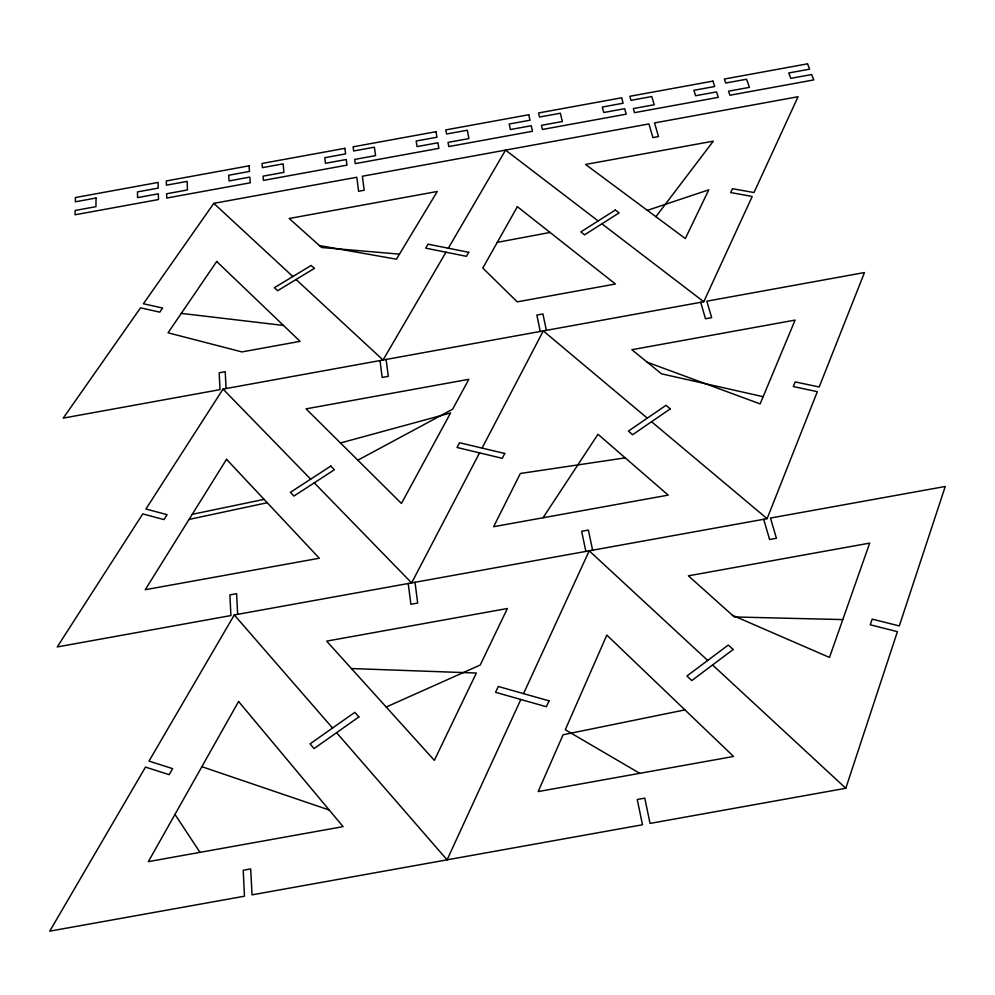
<?xml version="1.0" encoding="UTF-8"?>
<svg xmlns="http://www.w3.org/2000/svg" width="995" height="995" viewBox="0 0 995 995"><rect width="100%" height="100%" fill="white"/><g stroke="black" fill="none" stroke-linecap="round" stroke-linejoin="round"><path stroke-width="1.49" d="M700.716 302.306L705.492 318.748L711.661 317.629L706.836 301.186L864.468 272.555L819.196 386.993L795.204 381.906L793.313 386.558L817.343 391.669L767.108 518.669L234.285 614.947L149.001 761.1L172.62 768.625L169.162 774.67L145.494 767.095L49.75 931.158L244.471 896.209L243.215 870.252L250.703 868.909L252.033 894.853L642.484 824.768L637.248 799.482L644.76 798.139L650.071 823.412L845.8 788.276L897.415 631.663L870.252 624.798L872.192 619.114L899.293 625.942L945.25 486.48L770.491 518.059L776.423 538.27L769.583 539.501L763.712 519.278M520.845 699.497L447.091 859.842L336.596 732.681M523.544 693.627L589.227 550.82L707.694 660.456M237.656 614.338L236.599 593.679L229.907 594.886L230.915 615.557L57.225 646.949L142.77 513.905L163.988 519.589L167.11 514.664L145.917 509.017L223.042 389.082L703.776 301.746L752.208 196.45L730.666 192.57L732.494 188.702L753.999 192.545L798.065 96.726L654.511 122.932L658.516 136.564L652.907 137.584L648.939 123.94L362.367 176.239L364.182 190.256L358.586 191.276L356.807 177.259L213.801 203.353L143.417 303.749L162.62 308.052L159.785 312.156L140.556 307.828L63.232 418.124L219.994 389.642L219.186 372.789L225.218 371.682L226.089 388.535M479.565 452.874L411.619 582.908L314.258 482.836M482.065 448.098L543.307 330.9L647.297 418.149M445.984 252.208L383.063 360.016L296.075 279.508M448.31 248.215L505.56 150.108L598.144 220.927M543.046 517.761L597.983 434.268L668.217 495.124L493.632 526.703L520.348 473.483L625.221 457.862M655.904 216.711L713.303 141.153L585.545 164.449L685.331 238.564L708.776 189.821L647.372 210.368M357.827 460.187L452.625 409.206L468.856 379.306L306.062 408.858L401.445 503.445L450.573 412.962L340.477 442.974M386.184 707.035L480.212 665.021L507.388 608.505L326.658 641.128L434.355 760.354L476.356 673.03L351.434 668.553M189.062 519.427L267.257 502.724M192.246 514.328L264.098 499.366M684.933 709.895L563.095 734.77L538.171 791.585L733.564 756.461L606.826 635.084L565.284 729.758L639.735 773.326M497.276 242.37L550.048 232.444M842.79 619.587L734.347 616.962L688.403 575.831L869.692 543.108L829.482 657.434L732.531 615.333M399.468 254.123L321.584 247.494L289.197 218.49L437.278 191.488L396.408 259.197L319.432 245.566M181.301 313.388L283.463 325.44M763.14 396.694L661.513 373.821L631.862 349.718L795.104 320.091L760.13 403.908L647.285 362.255M201.861 766.685L329.233 810.017M601.913 223.813L703.776 301.746M651.551 421.718L767.108 518.669M213.801 203.353L292.866 276.523M712.557 664.958L845.8 788.276M223.042 389.082L310.676 479.155M234.285 614.947L332.554 728.029M174.971 814.407L199.995 852.354M546.367 330.34L542.922 313.947L536.852 315.042L540.26 331.459M592.61 550.198L588.381 530.074L581.665 531.293L585.844 551.429M386.11 359.456L388.311 376.359L382.155 377.466L380.015 360.563M415.002 582.299L417.689 603.057L410.873 604.288L408.236 583.518M96.042 198.017L95.943 206.674L75.135 210.467L75.035 214.783L158.479 199.547L158.354 193.814L137.559 197.607L137.497 191.898L158.242 188.105L158.118 182.433L75.433 197.545L75.334 201.798L96.042 198.017M549.041 700.841L546.379 706.748L495.56 692.309L498.296 686.488L549.041 700.841M504.763 453.484L502.288 458.309L457.041 447.501L459.578 442.75L504.763 453.484M238.589 701.487L148.367 861.633L343.101 826.634L238.589 701.487M517.375 206.686L482.799 268.065L517.251 301.858L615.432 284.01L517.375 206.686M468.744 252.32L466.444 256.324L425.673 248.128L428.037 244.161L468.744 252.32M226.537 459.317L145.245 589.712L319.308 558.232L226.537 459.317M216.686 261.486L168.055 332.803L241.934 351.919L300.08 341.347L216.686 261.486M733.166 649.499L691.761 680.568L686.911 676.003L728.278 645.046L733.166 649.499M358.909 716.922L314.059 748.576L310.054 743.874L354.842 712.333L358.909 716.922M670.294 408.846L632.633 434.691L628.405 431.084L666.028 405.326L670.294 408.846M330.775 466.095L290.403 492.326L293.96 496.045L334.382 469.739L330.775 466.095M615.32 210.044L580.831 231.91L584.575 234.82L619.114 212.893L615.32 210.044M314.408 268.389L277.605 290.702L274.409 287.704L311.174 265.441L314.408 268.389M249.061 165.829L166.302 180.941L166.414 185.169L187.147 181.376L187.458 189.97L166.625 193.764L166.737 198.042L250.242 182.806L249.844 177.11L229.024 180.916L228.701 175.244L249.459 171.451L249.061 165.829M344.904 148.33L262.083 163.454L262.406 167.633L283.152 163.852L283.898 172.359L263.066 176.165L263.389 180.406L346.969 165.145L346.272 159.511L325.44 163.304L324.818 157.695L345.588 153.902L344.904 148.33M435.997 131.688L353.113 146.825L353.635 150.979L374.394 147.185L375.563 155.618L354.705 159.424L355.24 163.64L438.882 148.367L437.912 142.77L417.054 146.576L416.159 141.016L436.954 137.223L435.997 131.688M528.768 114.748L445.81 129.897L446.544 134.014L467.327 130.221L468.919 138.579L448.036 142.385L448.782 146.564L532.499 131.278L531.243 125.731L510.373 129.549L509.204 124.027L529.999 120.221L528.768 114.748M621.614 97.796L538.593 112.957L539.539 117.037L560.334 113.231L562.349 121.527L541.454 125.333L542.412 129.462L626.191 114.176L624.661 108.679L603.766 112.497L602.311 107.025L623.131 103.219L621.614 97.796M712.918 81.117L629.835 96.291L630.979 100.333L651.8 96.527L654.225 104.749L633.317 108.567L634.487 112.659L718.328 97.348L716.512 91.913L695.617 95.731L693.876 90.309L714.708 86.503L712.918 81.117M807.53 63.842L724.372 79.028L725.741 83.033L746.573 79.227L749.434 87.361L728.514 91.179L729.895 95.246L813.798 79.923L811.696 74.525L790.776 78.356L788.749 72.983L809.607 69.165L807.53 63.842"/></g></svg>
